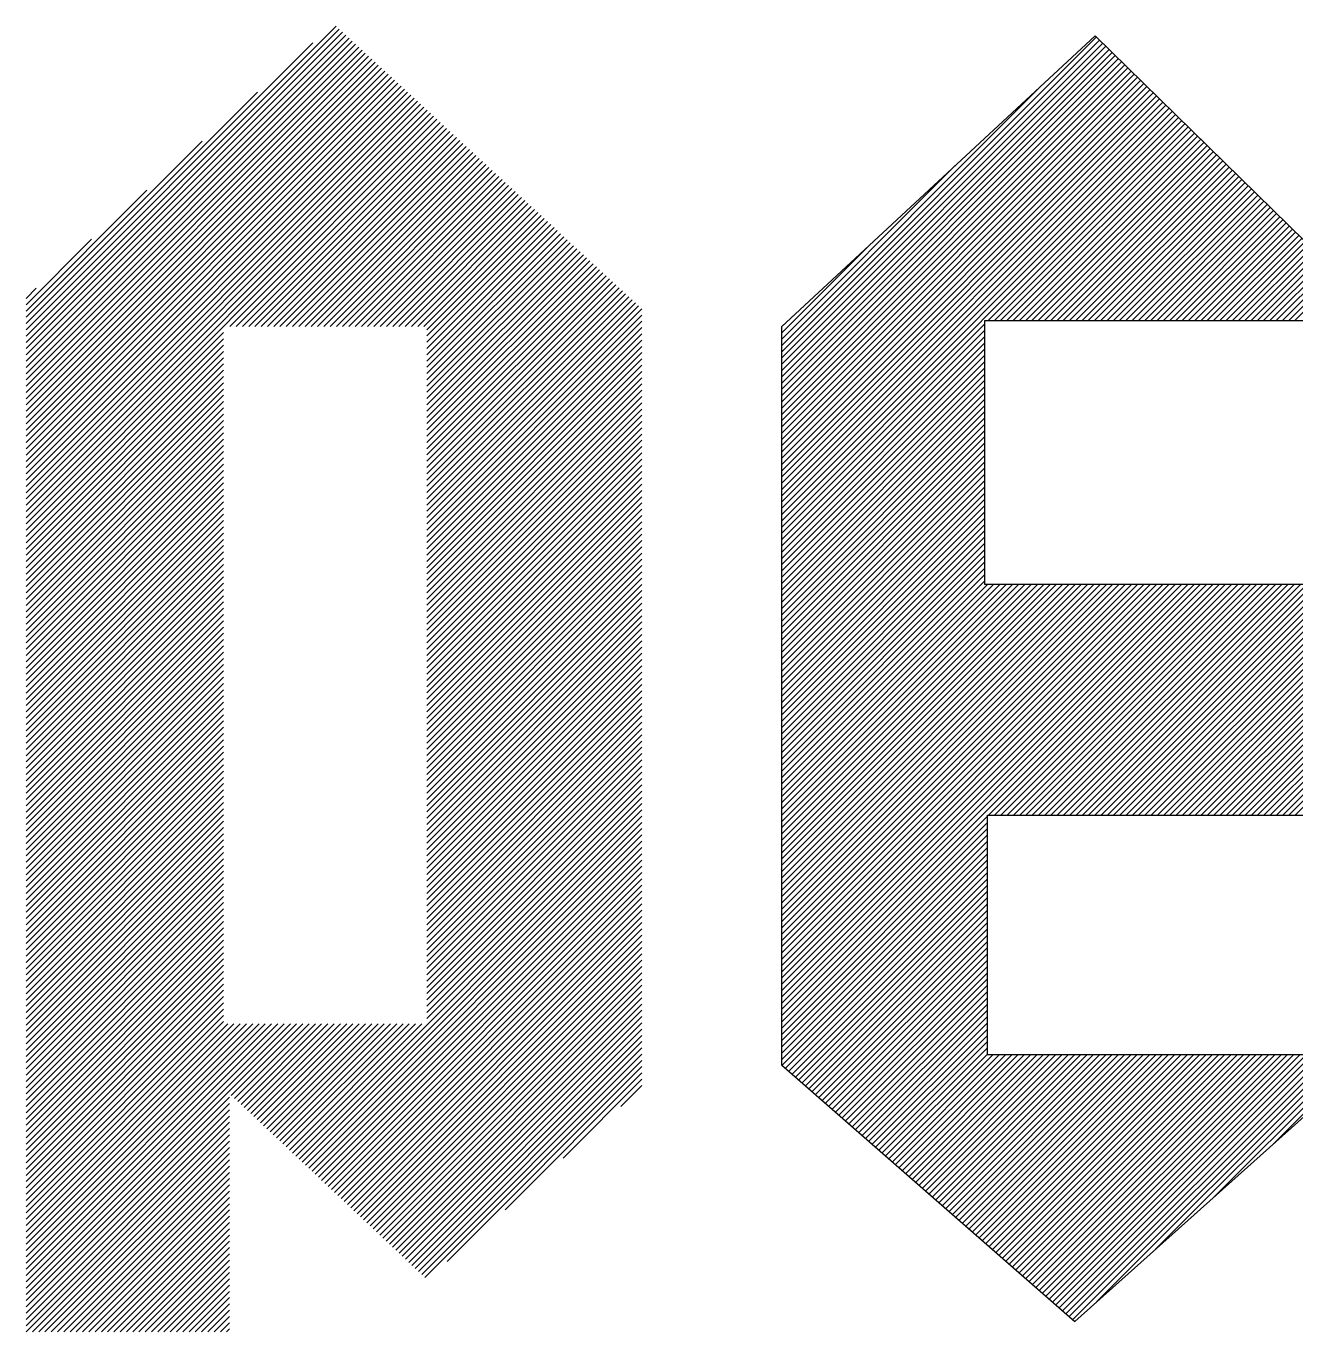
# Model space of a CAD drawing. Header units: inches. Extents: x 21 to 120937, y -15239 to 12027.
# Drawn here: x 41208.9501 to 41209.063, y 12005.0497 to 12005.1658 of the extents above; entities that cross this region are included whole.
import ezdxf

# ---------------------------------------------------------------- set-up
doc = ezdxf.new("R2010")
doc.units = ezdxf.units.IN
doc.header["$MEASUREMENT"] = 0
doc.layers.add('ONDOCS', color=7, linetype='Continuous', lineweight=0)

# ---------------------------------------------------------------- blocks, each defined once
blk = doc.blocks.new('240A1')
at = {"layer": 'ONDOCS', "color": 7, "linetype": 'Continuous', "lineweight": -3, "ltscale": 100}
for p, q in [((1046103.3433, 286296.039), (1046104.0433, 286296.739)), ((1046103.3433, 286296.0248), (1046104.0506, 286296.7322)), ((1046103.3433, 286296.0107), (1046104.058, 286296.7254)), ((1046103.3433, 286295.9965), (1046104.0653, 286296.7186)), ((1046105.049, 286296.0029), (1046105.7604, 286296.7144)), ((1046103.3433, 286295.9824), (1046104.0727, 286296.7118)), ((1046103.3433, 286295.9682), (1046104.08, 286296.705)), ((1046103.3433, 286296.0531), (1046103.991, 286296.7008)), ((1046103.3433, 286295.9541), (1046104.0874, 286296.6982)), ((1046103.3433, 286295.94), (1046104.0947, 286296.6914)), ((1046103.3433, 286295.9258), (1046104.1021, 286296.6846)), ((1046105.049, 286295.9888), (1046105.7675, 286296.7074)), ((1046105.049, 286295.9747), (1046105.7747, 286296.7004)), ((1046105.049, 286295.9605), (1046105.7818, 286296.6934)), ((1046105.049, 286295.9464), (1046105.789, 286296.6864)), ((1046103.3433, 286295.9117), (1046104.1094, 286296.6778)), ((1046103.3433, 286295.8975), (1046104.1168, 286296.671)), ((1046103.3433, 286295.8834), (1046104.1241, 286296.6642)), ((1046103.3433, 286295.8692), (1046104.1315, 286296.6574)), ((1046105.049, 286295.9322), (1046105.7961, 286296.6794)), ((1046105.049, 286295.9181), (1046105.8032, 286296.6724)), ((1046105.049, 286295.904), (1046105.8104, 286296.6654)), ((1046105.049, 286295.8898), (1046105.8175, 286296.6584)), ((1046103.3433, 286295.8551), (1046104.1388, 286296.6507)), ((1046103.3433, 286295.841), (1046104.1462, 286296.6439)), ((1046103.3433, 286295.8268), (1046104.1535, 286296.6371)), ((1046103.3433, 286295.8127), (1046104.1609, 286296.6303)), ((1046105.049, 286295.8757), (1046105.8247, 286296.6514)), ((1046105.049, 286295.8615), (1046105.8318, 286296.6444)), ((1046105.049, 286295.8474), (1046105.839, 286296.6374)), ((1046105.049, 286295.8333), (1046105.8461, 286296.6304)), ((1046103.3433, 286295.7985), (1046104.1682, 286296.6235)), ((1046103.3433, 286295.7844), (1046104.1756, 286296.6167)), ((1046103.3433, 286295.7703), (1046104.1829, 286296.6099)), ((1046103.3433, 286295.7561), (1046104.1903, 286296.6031)), ((1046103.3433, 286295.742), (1046104.1976, 286296.5963)), ((1046105.049, 286295.8191), (1046105.8532, 286296.6234)), ((1046105.049, 286295.805), (1046105.8604, 286296.6164)), ((1046105.049, 286295.7908), (1046105.8675, 286296.6094)), ((1046105.049, 286296.0171), (1046105.6352, 286296.6033)), ((1046105.049, 286295.7767), (1046105.8747, 286296.6024)), ((1046103.3433, 286296.0672), (1046103.8661, 286296.59)), ((1046103.3433, 286295.7278), (1046104.205, 286296.5895)), ((1046103.3433, 286295.7137), (1046104.2123, 286296.5827)), ((1046103.3433, 286295.6995), (1046104.2197, 286296.5759)), ((1046103.3433, 286295.6854), (1046104.227, 286296.5691)), ((1046105.049, 286295.7626), (1046105.8818, 286296.5954)), ((1046105.049, 286295.7484), (1046105.889, 286296.5884)), ((1046105.049, 286295.7343), (1046105.8961, 286296.5814)), ((1046105.049, 286295.7201), (1046105.9032, 286296.5744)), ((1046105.049, 286295.706), (1046105.9104, 286296.5674)), ((1046103.3433, 286295.6713), (1046104.2344, 286296.5623)), ((1046103.3433, 286295.6571), (1046104.2417, 286296.5555)), ((1046103.3433, 286295.643), (1046104.249, 286296.5487)), ((1046103.3433, 286295.6288), (1046104.2564, 286296.542)), ((1046105.049, 286295.6918), (1046105.9175, 286296.5604)), ((1046105.049, 286295.6777), (1046105.9247, 286296.5534)), ((1046105.049, 286295.6636), (1046105.9318, 286296.5464)), ((1046105.049, 286295.6494), (1046105.939, 286296.5394)), ((1046103.3433, 286295.6147), (1046104.2637, 286296.5352)), ((1046103.8035, 286296.0608), (1046104.2711, 286296.5284)), ((1046103.8177, 286296.0608), (1046104.2784, 286296.5216)), ((1046103.8318, 286296.0608), (1046104.2858, 286296.5148)), ((1046103.846, 286296.0608), (1046104.2931, 286296.508)), ((1046105.049, 286295.6353), (1046105.9461, 286296.5324)), ((1046105.049, 286295.6211), (1046105.9532, 286296.5254)), ((1046105.5159, 286296.0739), (1046105.9604, 286296.5184)), ((1046105.5301, 286296.0739), (1046105.9675, 286296.5114)), ((1046103.3433, 286296.0814), (1046103.7411, 286296.4792)), ((1046103.8601, 286296.0608), (1046104.3005, 286296.5012)), ((1046103.8742, 286296.0608), (1046104.3078, 286296.4944)), ((1046103.8884, 286296.0608), (1046104.3152, 286296.4876)), ((1046103.9025, 286296.0608), (1046104.3225, 286296.4808)), ((1046105.5442, 286296.0739), (1046105.9747, 286296.5044)), ((1046105.5584, 286296.0739), (1046105.9818, 286296.4974)), ((1046105.5725, 286296.0739), (1046105.989, 286296.4904)), ((1046105.5867, 286296.0739), (1046105.9961, 286296.4834)), ((1046103.9167, 286296.0608), (1046104.3299, 286296.474)), ((1046103.9308, 286296.0608), (1046104.3372, 286296.4672)), ((1046103.945, 286296.0608), (1046104.3446, 286296.4604)), ((1046103.9591, 286296.0608), (1046104.3519, 286296.4536)), ((1046105.6008, 286296.0739), (1046106.0032, 286296.4764)), ((1046105.6149, 286296.0739), (1046106.0104, 286296.4694)), ((1046105.6291, 286296.0739), (1046106.0175, 286296.4624)), ((1046105.6432, 286296.0739), (1046106.0247, 286296.4554)), ((1046103.9732, 286296.0608), (1046104.3593, 286296.4468)), ((1046103.9874, 286296.0608), (1046104.3666, 286296.44)), ((1046104.0015, 286296.0608), (1046104.374, 286296.4333)), ((1046104.0157, 286296.0608), (1046104.3813, 286296.4265)), ((1046104.0298, 286296.0608), (1046104.3887, 286296.4197)), ((1046105.049, 286296.0312), (1046105.4417, 286296.424)), ((1046105.6574, 286296.0739), (1046106.0318, 286296.4484)), ((1046105.6715, 286296.0739), (1046106.039, 286296.4414)), ((1046105.6857, 286296.0739), (1046106.0461, 286296.4344)), ((1046105.6998, 286296.0739), (1046106.0532, 286296.4274)), ((1046105.7139, 286296.0739), (1046106.0604, 286296.4204)), ((1046104.044, 286296.0608), (1046104.396, 286296.4129)), ((1046104.0581, 286296.0608), (1046104.4034, 286296.4061)), ((1046104.0722, 286296.0608), (1046104.4107, 286296.3993)), ((1046104.0864, 286296.0608), (1046104.4181, 286296.3925)), ((1046105.7281, 286296.0739), (1046106.0675, 286296.4134)), ((1046105.7422, 286296.0739), (1046106.0747, 286296.4064)), ((1046105.7564, 286296.0739), (1046106.0818, 286296.3994)), ((1046105.7705, 286296.0739), (1046106.0889, 286296.3924)), ((1046103.3433, 286296.0955), (1046103.6162, 286296.3685)), ((1046104.1005, 286296.0608), (1046104.4254, 286296.3857)), ((1046104.1147, 286296.0608), (1046104.4328, 286296.3789)), ((1046104.1288, 286296.0608), (1046104.4401, 286296.3721)), ((1046104.1429, 286296.0608), (1046104.4475, 286296.3653)), ((1046105.7846, 286296.0739), (1046106.0961, 286296.3854)), ((1046105.7988, 286296.0739), (1046106.1032, 286296.3784)), ((1046105.8129, 286296.0739), (1046106.1104, 286296.3714)), ((1046105.8271, 286296.0739), (1046106.1175, 286296.3644)), ((1046104.1571, 286296.0608), (1046104.4548, 286296.3585)), ((1046104.1712, 286296.0608), (1046104.4622, 286296.3517)), ((1046104.1854, 286296.0608), (1046104.4695, 286296.3449)), ((1046104.1995, 286296.0608), (1046104.4768, 286296.3381)), ((1046104.2137, 286296.0608), (1046104.4842, 286296.3313)), ((1046105.8412, 286296.0739), (1046106.1247, 286296.3574)), ((1046105.8554, 286296.0739), (1046106.1318, 286296.3504)), ((1046105.8695, 286296.0739), (1046106.1389, 286296.3434)), ((1046105.8836, 286296.0739), (1046106.1461, 286296.3364)), ((1046104.2278, 286296.0608), (1046104.4915, 286296.3246)), ((1046104.2419, 286296.0608), (1046104.4989, 286296.3178)), ((1046104.2487, 286296.0534), (1046104.5062, 286296.311)), ((1046104.2487, 286296.0393), (1046104.5136, 286296.3042)), ((1046105.8978, 286296.0739), (1046106.1532, 286296.3294)), ((1046105.9119, 286296.0739), (1046106.1604, 286296.3224)), ((1046105.9261, 286296.0739), (1046106.1675, 286296.3154)), ((1046105.9402, 286296.0739), (1046106.1747, 286296.3084)), ((1046105.9544, 286296.0739), (1046106.1818, 286296.3014)), ((1046104.2487, 286296.0252), (1046104.5209, 286296.2974)), ((1046104.2487, 286296.011), (1046104.5283, 286296.2906)), ((1046104.2487, 286295.9969), (1046104.5356, 286296.2838)), ((1046104.2487, 286295.9827), (1046104.543, 286296.277)), ((1046105.9685, 286296.0739), (1046106.1889, 286296.2944)), ((1046105.9826, 286296.0739), (1046106.1961, 286296.2874)), ((1046105.9968, 286296.0739), (1046106.2032, 286296.2804)), ((1046106.0109, 286296.0739), (1046106.2104, 286296.2734)), ((1046103.3433, 286296.1097), (1046103.4913, 286296.2577)), ((1046104.2487, 286295.9686), (1046104.5503, 286296.2702)), ((1046104.2487, 286295.9544), (1046104.5577, 286296.2634)), ((1046104.2487, 286295.9403), (1046104.565, 286296.2566)), ((1046104.2487, 286295.9262), (1046104.5724, 286296.2498)), ((1046104.2487, 286295.912), (1046104.5797, 286296.243)), ((1046105.049, 286296.0454), (1046105.2482, 286296.2446)), ((1046106.0251, 286296.0739), (1046106.2175, 286296.2664)), ((1046106.0392, 286296.0739), (1046106.2247, 286296.2594)), ((1046106.0533, 286296.0739), (1046106.2318, 286296.2524)), ((1046106.0675, 286296.0739), (1046106.2389, 286296.2454)), ((1046104.2487, 286295.8979), (1046104.5871, 286296.2362)), ((1046104.2487, 286295.8837), (1046104.5944, 286296.2294)), ((1046104.2487, 286295.8696), (1046104.6018, 286296.2226)), ((1046104.2487, 286295.8554), (1046104.6091, 286296.2159)), ((1046106.0816, 286296.0739), (1046106.2461, 286296.2384)), ((1046106.0958, 286296.0739), (1046106.2532, 286296.2314)), ((1046106.1099, 286296.0739), (1046106.2604, 286296.2244)), ((1046106.1241, 286296.0739), (1046106.2675, 286296.2174)), ((1046104.2487, 286295.8413), (1046104.6165, 286296.2091)), ((1046104.2487, 286295.8272), (1046104.6238, 286296.2023)), ((1046104.2487, 286295.813), (1046104.6312, 286296.1955)), ((1046104.2487, 286295.7989), (1046104.6385, 286296.1887)), ((1046106.1382, 286296.0739), (1046106.2747, 286296.2104)), ((1046106.1523, 286296.0739), (1046106.2818, 286296.2034)), ((1046106.1665, 286296.0739), (1046106.2889, 286296.1964)), ((1046106.1806, 286296.0739), (1046106.2961, 286296.1894)), ((1046104.2487, 286295.7847), (1046104.6459, 286296.1819)), ((1046104.2487, 286295.7706), (1046104.6532, 286296.1751)), ((1046104.2487, 286295.7565), (1046104.6606, 286296.1683)), ((1046104.2487, 286295.7423), (1046104.6679, 286296.1615)), ((1046104.2487, 286295.7282), (1046104.6753, 286296.1547)), ((1046106.1948, 286296.0739), (1046106.3032, 286296.1824)), ((1046106.2089, 286296.0739), (1046106.3104, 286296.1754)), ((1046103.3433, 286296.1238), (1046103.3664, 286296.1469)), ((1046104.2487, 286295.714), (1046104.6826, 286296.1479)), ((1046104.2487, 286295.6999), (1046104.69, 286296.1411)), ((1046104.2487, 286295.6857), (1046104.6973, 286296.1343)), ((1046104.2487, 286295.6716), (1046104.7046, 286296.1275)), ((1046104.2487, 286295.6575), (1046104.712, 286296.1207)), ((1046104.2487, 286295.6433), (1046104.7193, 286296.1139)), ((1046104.2487, 286295.6292), (1046104.7267, 286296.1072)), ((1046104.2487, 286295.615), (1046104.734, 286296.1004)), ((1046104.2487, 286295.6009), (1046104.7342, 286296.0864)), ((1046104.2487, 286295.5867), (1046104.7342, 286296.0723)), ((1046105.049, 286295.607), (1046105.5085, 286296.0664)), ((1046105.049, 286296.0595), (1046105.0548, 286296.0653)), ((1046103.3433, 286295.6005), (1046103.7894, 286296.0467)), ((1046104.2487, 286295.5726), (1046104.7342, 286296.0581)), ((1046104.2487, 286295.5585), (1046104.7342, 286296.044)), ((1046105.049, 286295.5929), (1046105.5085, 286296.0523)), ((1046105.049, 286295.5787), (1046105.5085, 286296.0382)), ((1046103.3433, 286295.5864), (1046103.7894, 286296.0326)), ((1046103.3433, 286295.5723), (1046103.7894, 286296.0184)), ((1046104.2487, 286295.5443), (1046104.7342, 286296.0298)), ((1046104.2487, 286295.5302), (1046104.7342, 286296.0157)), ((1046105.049, 286295.5646), (1046105.5085, 286296.024)), ((1046105.049, 286295.5504), (1046105.5085, 286296.0099)), ((1046103.3433, 286295.5581), (1046103.7894, 286296.0043)), ((1046103.3433, 286295.544), (1046103.7894, 286295.9901)), ((1046104.2487, 286295.516), (1046104.7342, 286296.0016)), ((1046104.2487, 286295.5019), (1046104.7342, 286295.9874)), ((1046105.049, 286295.5363), (1046105.5085, 286295.9957)), ((1046105.049, 286295.5222), (1046105.5085, 286295.9816)), ((1046103.3433, 286295.5298), (1046103.7894, 286295.976)), ((1046103.3433, 286295.5157), (1046103.7894, 286295.9619)), ((1046103.3433, 286295.5016), (1046103.7894, 286295.9477)), ((1046104.2487, 286295.4878), (1046104.7342, 286295.9733)), ((1046104.2487, 286295.4736), (1046104.7342, 286295.9591)), ((1046105.049, 286295.508), (1046105.5085, 286295.9674)), ((1046105.049, 286295.4939), (1046105.5085, 286295.9533)), ((1046103.3433, 286295.4874), (1046103.7894, 286295.9336)), ((1046103.3433, 286295.4733), (1046103.7894, 286295.9194)), ((1046104.2487, 286295.4595), (1046104.7342, 286295.945)), ((1046104.2487, 286295.4453), (1046104.7342, 286295.9309)), ((1046105.049, 286295.4797), (1046105.5085, 286295.9392)), ((1046105.049, 286295.4656), (1046105.5085, 286295.925)), ((1046103.3433, 286295.4591), (1046103.7894, 286295.9053)), ((1046103.3433, 286295.445), (1046103.7894, 286295.8911)), ((1046104.2487, 286295.4312), (1046104.7342, 286295.9167)), ((1046104.2487, 286295.417), (1046104.7342, 286295.9026)), ((1046104.2487, 286295.4029), (1046104.7342, 286295.8884)), ((1046105.049, 286295.4515), (1046105.5085, 286295.9109)), ((1046105.049, 286295.4373), (1046105.5085, 286295.8967)), ((1046103.3433, 286295.4308), (1046103.7894, 286295.877)), ((1046103.3433, 286295.4167), (1046103.7894, 286295.8629)), ((1046104.2487, 286295.3888), (1046104.7342, 286295.8743)), ((1046104.2487, 286295.3746), (1046104.7342, 286295.8601)), ((1046105.049, 286295.4232), (1046105.5085, 286295.8826)), ((1046105.049, 286295.409), (1046105.5085, 286295.8684)), ((1046103.3433, 286295.4026), (1046103.7894, 286295.8487)), ((1046103.3433, 286295.3884), (1046103.7894, 286295.8346)), ((1046104.2487, 286295.3605), (1046104.7342, 286295.846)), ((1046104.2487, 286295.3463), (1046104.7342, 286295.8319)), ((1046105.049, 286295.3949), (1046105.5085, 286295.8543)), ((1046105.049, 286295.3808), (1046105.5085, 286295.8402)), ((1046103.3433, 286295.3743), (1046103.7894, 286295.8204)), ((1046103.3433, 286295.3601), (1046103.7894, 286295.8063)), ((1046104.2487, 286295.3322), (1046104.7342, 286295.8177)), ((1046104.2487, 286295.318), (1046104.7342, 286295.8036)), ((1046105.049, 286295.3666), (1046105.5085, 286295.826)), ((1046105.0491, 286295.3525), (1046105.5085, 286295.8119)), ((1046103.3433, 286295.346), (1046103.7894, 286295.7921)), ((1046103.3433, 286295.3318), (1046103.7894, 286295.778)), ((1046104.2487, 286295.3039), (1046104.7342, 286295.7894)), ((1046104.2487, 286295.2898), (1046104.7342, 286295.7753)), ((1046105.0491, 286295.3383), (1046105.5085, 286295.7977)), ((1046105.0491, 286295.3242), (1046105.5085, 286295.7836)), ((1046103.3433, 286295.3177), (1046103.7894, 286295.7639)), ((1046103.3433, 286295.3036), (1046103.7894, 286295.7497)), ((1046104.2487, 286295.2756), (1046104.7342, 286295.7611)), ((1046104.2487, 286295.2615), (1046104.7342, 286295.747)), ((1046105.0491, 286295.3101), (1046105.5085, 286295.7695)), ((1046105.0491, 286295.2959), (1046105.5085, 286295.7553)), ((1046105.0491, 286295.2818), (1046105.5085, 286295.7412)), ((1046103.3433, 286295.2894), (1046103.7894, 286295.7356)), ((1046103.3433, 286295.2753), (1046103.7894, 286295.7214)), ((1046104.2487, 286295.2473), (1046104.7342, 286295.7329)), ((1046104.2487, 286295.2332), (1046104.7342, 286295.7187)), ((1046105.0491, 286295.2676), (1046105.5085, 286295.727)), ((1046105.0491, 286295.2535), (1046105.5085, 286295.7129)), ((1046103.3433, 286295.2611), (1046103.7894, 286295.7073)), ((1046103.3433, 286295.247), (1046103.7894, 286295.6932)), ((1046104.2487, 286295.2191), (1046104.7342, 286295.7046)), ((1046104.2487, 286295.2049), (1046104.7342, 286295.6904)), ((1046105.0491, 286295.2394), (1046105.5085, 286295.6987)), ((1046105.0491, 286295.2252), (1046105.5085, 286295.6846)), ((1046103.3433, 286295.2329), (1046103.7894, 286295.679)), ((1046103.3433, 286295.2187), (1046103.7894, 286295.6649)), ((1046104.2487, 286295.1908), (1046104.7342, 286295.6763)), ((1046104.2487, 286295.1766), (1046104.7342, 286295.6622)), ((1046105.0491, 286295.2111), (1046105.5085, 286295.6705)), ((1046105.0491, 286295.1969), (1046105.5085, 286295.6563)), ((1046103.3433, 286295.2046), (1046103.7894, 286295.6507)), ((1046103.3433, 286295.1904), (1046103.7894, 286295.6366)), ((1046104.2487, 286295.1625), (1046104.7342, 286295.648)), ((1046104.2487, 286295.1483), (1046104.7342, 286295.6339)), ((1046105.0491, 286295.1828), (1046105.5085, 286295.6422)), ((1046105.0491, 286295.1687), (1046105.5085, 286295.628)), ((1046103.3433, 286295.1763), (1046103.7894, 286295.6224)), ((1046103.3433, 286295.1621), (1046103.7894, 286295.6083)), ((1046103.3433, 286295.148), (1046103.7894, 286295.5942)), ((1046104.2487, 286295.1342), (1046104.7342, 286295.6197)), ((1046104.2487, 286295.1201), (1046104.7342, 286295.6056)), ((1046105.0491, 286295.1545), (1046105.5085, 286295.6139)), ((1046105.0491, 286295.1404), (1046105.5085, 286295.5997)), ((1046103.3433, 286295.1339), (1046103.7894, 286295.58)), ((1046103.3433, 286295.1197), (1046103.7894, 286295.5659)), ((1046104.2487, 286295.1059), (1046104.7342, 286295.5914)), ((1046104.2487, 286295.0918), (1046104.7342, 286295.5773)), ((1046105.0491, 286295.1262), (1046105.5085, 286295.5856)), ((1046105.0491, 286295.1121), (1046105.5085, 286295.5715)), ((1046103.3433, 286295.1056), (1046103.7894, 286295.5517)), ((1046103.3433, 286295.0914), (1046103.7894, 286295.5376)), ((1046104.2487, 286295.0776), (1046104.7342, 286295.5632)), ((1046104.2487, 286295.0635), (1046104.7342, 286295.549)), ((1046104.2487, 286295.0493), (1046104.7342, 286295.5349)), ((1046105.0491, 286295.098), (1046105.5085, 286295.5573)), ((1046105.0491, 286295.0838), (1046105.5085, 286295.5432)), ((1046103.3433, 286295.0773), (1046103.7894, 286295.5234)), ((1046103.3433, 286295.0631), (1046103.7894, 286295.5093)), ((1046104.2487, 286295.0352), (1046104.7342, 286295.5207)), ((1046104.2487, 286295.0211), (1046104.7342, 286295.5066)), ((1046105.0491, 286295.0697), (1046105.5085, 286295.529)), ((1046105.0491, 286295.0555), (1046105.5085, 286295.5149)), ((1046103.3433, 286295.049), (1046103.7894, 286295.4952)), ((1046103.3433, 286295.0349), (1046103.7894, 286295.481)), ((1046104.2487, 286295.0069), (1046104.7342, 286295.4924)), ((1046104.2487, 286294.9928), (1046104.7342, 286295.4783)), ((1046105.0491, 286295.0414), (1046105.5085, 286295.5008)), ((1046105.0491, 286295.0272), (1046105.5085, 286295.4866)), ((1046105.0491, 286295.0131), (1046105.5142, 286295.4783)), ((1046105.0491, 286294.999), (1046105.5284, 286295.4783)), ((1046105.0491, 286294.9848), (1046105.5425, 286295.4783)), ((1046105.0491, 286294.9707), (1046105.5567, 286295.4783)), ((1046105.0491, 286294.9565), (1046105.5708, 286295.4783)), ((1046105.0491, 286294.9424), (1046105.5849, 286295.4783)), ((1046105.0491, 286294.9283), (1046105.5991, 286295.4783)), ((1046105.0491, 286294.9141), (1046105.6132, 286295.4783)), ((1046105.0491, 286294.9), (1046105.6274, 286295.4783)), ((1046105.0491, 286294.8858), (1046105.6415, 286295.4783)), ((1046105.0491, 286294.8717), (1046105.6557, 286295.4783)), ((1046105.0491, 286294.8576), (1046105.6698, 286295.4783)), ((1046105.0491, 286294.8434), (1046105.6839, 286295.4783)), ((1046105.0491, 286294.8293), (1046105.6981, 286295.4783)), ((1046105.0491, 286294.8151), (1046105.7122, 286295.4783)), ((1046105.0491, 286294.801), (1046105.7264, 286295.4783)), ((1046105.0491, 286294.7869), (1046105.7405, 286295.4783)), ((1046105.0491, 286294.7727), (1046105.7547, 286295.4783)), ((1046105.0491, 286294.7586), (1046105.7688, 286295.4783)), ((1046105.0491, 286294.7444), (1046105.7829, 286295.4783)), ((1046105.0491, 286294.7303), (1046105.7971, 286295.4783)), ((1046105.0491, 286294.7162), (1046105.8112, 286295.4783)), ((1046105.0491, 286294.702), (1046105.8254, 286295.4783)), ((1046105.0491, 286294.6879), (1046105.8395, 286295.4783)), ((1046105.0491, 286294.6737), (1046105.8536, 286295.4783)), ((1046105.0491, 286294.6596), (1046105.8678, 286295.4783)), ((1046105.0491, 286294.6455), (1046105.8819, 286295.4783)), ((1046105.0491, 286294.6313), (1046105.8961, 286295.4783)), ((1046105.0491, 286294.6172), (1046105.9102, 286295.4783)), ((1046105.0491, 286294.603), (1046105.9244, 286295.4783)), ((1046105.0491, 286294.5889), (1046105.9385, 286295.4783)), ((1046105.0491, 286294.5748), (1046105.9526, 286295.4783)), ((1046105.0491, 286294.5606), (1046105.9668, 286295.4783)), ((1046105.0491, 286294.5465), (1046105.9809, 286295.4783)), ((1046105.0492, 286294.5323), (1046105.9951, 286295.4783)), ((1046105.0492, 286294.5182), (1046106.0092, 286295.4783)), ((1046105.0492, 286294.5041), (1046106.0234, 286295.4783)), ((1046105.5165, 286294.9573), (1046106.0375, 286295.4783)), ((1046105.5307, 286294.9573), (1046106.0516, 286295.4783)), ((1046105.5448, 286294.9573), (1046106.0658, 286295.4783)), ((1046105.5589, 286294.9573), (1046106.0799, 286295.4783)), ((1046105.5731, 286294.9573), (1046106.0941, 286295.4783)), ((1046105.5872, 286294.9573), (1046106.1082, 286295.4783)), ((1046105.6014, 286294.9573), (1046106.1223, 286295.4783)), ((1046105.6155, 286294.9573), (1046106.1365, 286295.4783)), ((1046105.6297, 286294.9573), (1046106.1506, 286295.4783)), ((1046105.6438, 286294.9573), (1046106.1648, 286295.4783)), ((1046105.6579, 286294.9573), (1046106.1789, 286295.4783)), ((1046105.6721, 286294.9573), (1046106.1931, 286295.4783)), ((1046105.6862, 286294.9573), (1046106.2072, 286295.4783)), ((1046105.7004, 286294.9573), (1046106.2213, 286295.4783)), ((1046105.7145, 286294.9573), (1046106.2355, 286295.4783)), ((1046105.7287, 286294.9573), (1046106.2496, 286295.4783)), ((1046105.7428, 286294.9573), (1046106.2638, 286295.4783)), ((1046105.7569, 286294.9573), (1046106.2779, 286295.4783)), ((1046105.7711, 286294.9573), (1046106.2921, 286295.4783)), ((1046105.7852, 286294.9573), (1046106.3062, 286295.4783)), ((1046105.7994, 286294.9573), (1046106.3203, 286295.4783)), ((1046105.8135, 286294.9573), (1046106.3345, 286295.4783)), ((1046105.8276, 286294.9573), (1046106.3486, 286295.4783)), ((1046105.8418, 286294.9573), (1046106.3628, 286295.4783)), ((1046105.8559, 286294.9573), (1046106.3769, 286295.4783)), ((1046105.8701, 286294.9573), (1046106.391, 286295.4783)), ((1046105.8842, 286294.9573), (1046106.4052, 286295.4783)), ((1046105.8984, 286294.9573), (1046106.4193, 286295.4783)), ((1046103.3433, 286295.0207), (1046103.7894, 286295.4669)), ((1046103.3433, 286295.0066), (1046103.7894, 286295.4527)), ((1046104.2487, 286294.9786), (1046104.7342, 286295.4642)), ((1046104.2487, 286294.9645), (1046104.7342, 286295.45)), ((1046105.9125, 286294.9573), (1046106.4197, 286295.4645)), ((1046105.9266, 286294.9573), (1046106.4197, 286295.4503)), ((1046103.3433, 286294.9924), (1046103.7894, 286295.4386)), ((1046103.3433, 286294.9783), (1046103.7894, 286295.4245)), ((1046104.2487, 286294.9504), (1046104.7342, 286295.4359)), ((1046104.2487, 286294.9362), (1046104.7342, 286295.4217)), ((1046105.9408, 286294.9573), (1046106.4197, 286295.4362)), ((1046105.9549, 286294.9573), (1046106.4197, 286295.422)), ((1046103.3433, 286294.9642), (1046103.7894, 286295.4103)), ((1046103.3433, 286294.95), (1046103.7894, 286295.3962)), ((1046104.2487, 286294.9221), (1046104.7342, 286295.4076)), ((1046104.2487, 286294.9079), (1046104.7342, 286295.3935)), ((1046105.9691, 286294.9573), (1046106.4197, 286295.4079)), ((1046105.9832, 286294.9573), (1046106.4197, 286295.3938)), ((1046103.3433, 286294.9359), (1046103.7894, 286295.382)), ((1046103.3433, 286294.9217), (1046103.7894, 286295.3679)), ((1046104.2487, 286294.8938), (1046104.7342, 286295.3793)), ((1046104.2487, 286294.8796), (1046104.7342, 286295.3652)), ((1046105.9974, 286294.9573), (1046106.4197, 286295.3796)), ((1046106.0115, 286294.9573), (1046106.4197, 286295.3655)), ((1046103.3433, 286294.9076), (1046103.7894, 286295.3537)), ((1046103.3433, 286294.8934), (1046103.7894, 286295.3396)), ((1046104.2487, 286294.8655), (1046104.7342, 286295.351)), ((1046104.2487, 286294.8514), (1046104.7342, 286295.3369)), ((1046106.0256, 286294.9573), (1046106.4197, 286295.3513)), ((1046106.0398, 286294.9573), (1046106.4197, 286295.3372)), ((1046103.3433, 286294.8793), (1046103.7894, 286295.3255)), ((1046103.3433, 286294.8652), (1046103.7894, 286295.3113)), ((1046104.2487, 286294.8372), (1046104.7342, 286295.3227)), ((1046104.2487, 286294.8231), (1046104.7342, 286295.3086)), ((1046106.0539, 286294.9573), (1046106.4197, 286295.323)), ((1046106.0681, 286294.9573), (1046106.4197, 286295.3089)), ((1046103.3433, 286294.851), (1046103.7894, 286295.2972)), ((1046103.3433, 286294.8369), (1046103.7894, 286295.283)), ((1046104.2487, 286294.8089), (1046104.7342, 286295.2945)), ((1046104.2487, 286294.7948), (1046104.7342, 286295.2803)), ((1046106.0822, 286294.9573), (1046106.4197, 286295.2948)), ((1046106.0963, 286294.9573), (1046106.4197, 286295.2806)), ((1046103.3433, 286294.8227), (1046103.7894, 286295.2689)), ((1046103.3433, 286294.8086), (1046103.7894, 286295.2547)), ((1046103.3433, 286294.7944), (1046103.7894, 286295.2406)), ((1046104.2487, 286294.7806), (1046104.7342, 286295.2662)), ((1046104.2487, 286294.7665), (1046104.7342, 286295.252)), ((1046106.1105, 286294.9573), (1046106.4197, 286295.2665)), ((1046106.1246, 286294.9573), (1046106.4197, 286295.2523)), ((1046103.3433, 286294.7803), (1046103.7894, 286295.2265)), ((1046103.3433, 286294.7662), (1046103.7894, 286295.2123)), ((1046104.2487, 286294.7524), (1046104.7342, 286295.2379)), ((1046104.2487, 286294.7382), (1046104.7342, 286295.2237)), ((1046106.1388, 286294.9573), (1046106.4197, 286295.2382)), ((1046106.1529, 286294.9573), (1046106.4197, 286295.224)), ((1046103.3433, 286294.752), (1046103.7894, 286295.1982)), ((1046103.3433, 286294.7379), (1046103.7894, 286295.184)), ((1046104.2487, 286294.7241), (1046104.7342, 286295.2096)), ((1046104.2487, 286294.7099), (1046104.7342, 286295.1955)), ((1046104.2487, 286294.6958), (1046104.7342, 286295.1813)), ((1046106.1671, 286294.9573), (1046106.4197, 286295.2099)), ((1046106.1812, 286294.9573), (1046106.4197, 286295.1958)), ((1046106.1953, 286294.9573), (1046106.4197, 286295.1816)), ((1046103.3433, 286294.7237), (1046103.7894, 286295.1699)), ((1046103.3433, 286294.7096), (1046103.7894, 286295.1558)), ((1046104.2487, 286294.6817), (1046104.7342, 286295.1672)), ((1046104.2487, 286294.6675), (1046104.7342, 286295.153)), ((1046106.2095, 286294.9573), (1046106.4197, 286295.1675)), ((1046103.3433, 286294.6955), (1046103.7894, 286295.1416)), ((1046103.3433, 286294.6813), (1046103.7894, 286295.1275)), ((1046104.2487, 286294.6534), (1046104.7342, 286295.1389)), ((1046104.2487, 286294.6392), (1046104.7342, 286295.1247)), ((1046103.3433, 286294.6672), (1046103.7894, 286295.1133)), ((1046103.3433, 286294.653), (1046103.7894, 286295.0992)), ((1046104.2487, 286294.6251), (1046104.7342, 286295.1106)), ((1046104.2487, 286294.6109), (1046104.7342, 286295.0965)), ((1046103.3433, 286294.6389), (1046103.7894, 286295.085)), ((1046103.3433, 286294.6247), (1046103.7894, 286295.0709)), ((1046104.2487, 286294.5968), (1046104.7342, 286295.0823)), ((1046104.2487, 286294.5827), (1046104.7342, 286295.0682)), ((1046103.3433, 286294.6106), (1046103.7894, 286295.0568)), ((1046103.3433, 286294.5965), (1046103.7894, 286295.0426)), ((1046104.2487, 286294.5685), (1046104.7342, 286295.054)), ((1046104.2487, 286294.5544), (1046104.7342, 286295.0399)), ((1046103.3433, 286294.5823), (1046103.7894, 286295.0285)), ((1046103.3433, 286294.5682), (1046103.7894, 286295.0143)), ((1046104.2487, 286294.5402), (1046104.7342, 286295.0258)), ((1046104.2487, 286294.5261), (1046104.7342, 286295.0116)), ((1046103.3433, 286294.554), (1046103.7894, 286295.0002)), ((1046103.3433, 286294.5399), (1046103.7894, 286294.986)), ((1046104.2487, 286294.5119), (1046104.7342, 286294.9975)), ((1046104.2487, 286294.4978), (1046104.7342, 286294.9833)), ((1046103.3433, 286294.5257), (1046103.7894, 286294.9719)), ((1046103.3433, 286294.5116), (1046103.7894, 286294.9578)), ((1046103.9525, 286294.1875), (1046104.7342, 286294.9692)), ((1046103.9598, 286294.1806), (1046104.7342, 286294.955)), ((1046105.0492, 286294.4899), (1046105.5143, 286294.9551)), ((1046103.3433, 286294.4975), (1046103.7894, 286294.9436)), ((1046103.3433, 286294.4833), (1046103.7894, 286294.9295)), ((1046103.3433, 286294.4692), (1046103.7894, 286294.9153)), ((1046103.9671, 286294.1738), (1046104.7342, 286294.9409)), ((1046103.9744, 286294.1669), (1046104.7342, 286294.9268)), ((1046105.0492, 286294.4758), (1046105.5143, 286294.9409)), ((1046105.0492, 286294.4616), (1046105.5143, 286294.9268)), ((1046103.3433, 286294.455), (1046103.7894, 286294.9012)), ((1046103.3433, 286294.4409), (1046103.7894, 286294.8871)), ((1046103.9817, 286294.1601), (1046104.7342, 286294.9126)), ((1046103.989, 286294.1532), (1046104.7342, 286294.8985)), ((1046105.0492, 286294.4475), (1046105.5143, 286294.9126)), ((1046105.0492, 286294.4334), (1046105.5143, 286294.8985)), ((1046103.3433, 286294.4268), (1046103.7894, 286294.8729)), ((1046103.3433, 286294.4126), (1046103.7894, 286294.8588)), ((1046103.9963, 286294.1464), (1046104.7342, 286294.8843)), ((1046104.0035, 286294.1395), (1046104.7342, 286294.8702)), ((1046105.0492, 286294.4192), (1046105.5143, 286294.8843)), ((1046105.0492, 286294.4051), (1046105.5143, 286294.8702)), ((1046103.3433, 286294.3985), (1046103.7894, 286294.8446)), ((1046103.3433, 286294.3843), (1046103.7894, 286294.8305)), ((1046104.0108, 286294.1326), (1046104.7342, 286294.856)), ((1046104.0181, 286294.1258), (1046104.7342, 286294.8419)), ((1046104.0254, 286294.1189), (1046104.7342, 286294.8278)), ((1046105.0507, 286294.3924), (1046105.5143, 286294.8561)), ((1046105.0582, 286294.3858), (1046105.5143, 286294.8419)), ((1046105.0658, 286294.3792), (1046105.5143, 286294.8278)), ((1046103.3433, 286294.3702), (1046103.7894, 286294.8163)), ((1046103.3433, 286294.356), (1046103.7894, 286294.8022)), ((1046104.0327, 286294.1121), (1046104.7342, 286294.8136)), ((1046104.04, 286294.1052), (1046104.7342, 286294.7995)), ((1046105.0733, 286294.3726), (1046105.5143, 286294.8136)), ((1046105.0808, 286294.366), (1046105.5143, 286294.7995)), ((1046103.3433, 286294.3419), (1046103.7894, 286294.7881)), ((1046103.3433, 286294.3278), (1046103.7894, 286294.7739)), ((1046104.0473, 286294.0984), (1046104.7342, 286294.7853)), ((1046104.0545, 286294.0915), (1046104.7342, 286294.7712)), ((1046105.0884, 286294.3594), (1046105.5143, 286294.7854)), ((1046105.0959, 286294.3528), (1046105.5143, 286294.7712)), ((1046103.3433, 286294.3136), (1046103.7894, 286294.7598)), ((1046103.3433, 286294.2995), (1046103.7894, 286294.7456)), ((1046104.0618, 286294.0846), (1046104.7342, 286294.7571)), ((1046104.0691, 286294.0778), (1046104.7342, 286294.7429)), ((1046105.1035, 286294.3462), (1046105.5143, 286294.7571)), ((1046105.111, 286294.3396), (1046105.5143, 286294.7429)), ((1046103.3433, 286294.2853), (1046103.7894, 286294.7315)), ((1046103.3433, 286294.2712), (1046103.7894, 286294.7173)), ((1046104.0764, 286294.0709), (1046104.7342, 286294.7288)), ((1046104.0837, 286294.0641), (1046104.7342, 286294.7146)), ((1046105.1186, 286294.333), (1046105.5143, 286294.7288)), ((1046105.1261, 286294.3264), (1046105.5143, 286294.7146)), ((1046103.3433, 286294.257), (1046103.7894, 286294.7032)), ((1046103.3433, 286294.2429), (1046103.7894, 286294.6891)), ((1046104.091, 286294.0572), (1046104.7342, 286294.7005)), ((1046104.0983, 286294.0504), (1046104.7342, 286294.6863)), ((1046105.1336, 286294.3198), (1046105.5143, 286294.7005)), ((1046105.1412, 286294.3132), (1046105.5143, 286294.6864)), ((1046103.3433, 286294.2288), (1046103.7894, 286294.6749)), ((1046103.3433, 286294.2146), (1046103.7894, 286294.6608)), ((1046104.1055, 286294.0435), (1046104.7342, 286294.6722)), ((1046104.1128, 286294.0366), (1046104.7342, 286294.6581)), ((1046105.1487, 286294.3066), (1046105.5143, 286294.6722)), ((1046105.1563, 286294.3), (1046105.5143, 286294.6581)), ((1046103.3433, 286294.2005), (1046103.7894, 286294.6466)), ((1046103.3433, 286294.1863), (1046103.7894, 286294.6325)), ((1046104.1201, 286294.0298), (1046104.7342, 286294.6439)), ((1046104.1274, 286294.0229), (1046104.7342, 286294.6298)), ((1046105.1638, 286294.2934), (1046105.5143, 286294.6439)), ((1046105.1714, 286294.2868), (1046105.5143, 286294.6298)), ((1046103.3433, 286294.1722), (1046103.7894, 286294.6184)), ((1046103.3433, 286294.1581), (1046103.7894, 286294.6042)), ((1046104.1347, 286294.0161), (1046104.7342, 286294.6156)), ((1046104.142, 286294.0092), (1046104.7342, 286294.6015)), ((1046105.1789, 286294.2802), (1046105.5143, 286294.6156)), ((1046105.1864, 286294.2736), (1046105.5143, 286294.6015)), ((1046103.3433, 286294.1439), (1046103.7894, 286294.5901)), ((1046103.3433, 286294.1298), (1046103.7894, 286294.5759)), ((1046103.3433, 286294.1156), (1046103.7894, 286294.5618)), ((1046104.1493, 286294.0024), (1046104.7342, 286294.5873)), ((1046104.1565, 286293.9955), (1046104.7342, 286294.5732)), ((1046105.194, 286294.267), (1046105.5143, 286294.5874)), ((1046105.2015, 286294.2604), (1046105.5143, 286294.5732)), ((1046103.3433, 286294.1015), (1046103.7894, 286294.5476)), ((1046103.3433, 286294.0873), (1046103.7894, 286294.5335)), ((1046104.1638, 286293.9887), (1046104.7342, 286294.5591)), ((1046104.1711, 286293.9818), (1046104.7342, 286294.5449)), ((1046105.2091, 286294.2538), (1046105.5143, 286294.5591)), ((1046105.2166, 286294.2472), (1046105.5143, 286294.5449)), ((1046103.3433, 286294.0732), (1046103.7894, 286294.5194)), ((1046103.3433, 286294.0591), (1046103.7894, 286294.5052)), ((1046104.1784, 286293.9749), (1046104.7342, 286294.5308)), ((1046104.1857, 286293.9681), (1046104.7342, 286294.5166)), ((1046105.2242, 286294.2406), (1046105.5143, 286294.5308)), ((1046105.2317, 286294.234), (1046105.5143, 286294.5167)), ((1046103.3433, 286294.0449), (1046103.7894, 286294.4911)), ((1046103.3433, 286294.0308), (1046103.7986, 286294.4861)), ((1046103.3433, 286294.0166), (1046103.8128, 286294.4861)), ((1046103.3433, 286294.0025), (1046103.8269, 286294.4861)), ((1046103.3433, 286293.9883), (1046103.8411, 286294.4861)), ((1046103.3433, 286293.9742), (1046103.8552, 286294.4861)), ((1046103.3433, 286293.9601), (1046103.8694, 286294.4861)), ((1046103.3433, 286293.9459), (1046103.8835, 286294.4861)), ((1046103.3433, 286293.9318), (1046103.8976, 286294.4861)), ((1046103.3433, 286293.9176), (1046103.9118, 286294.4861)), ((1046103.3433, 286293.9035), (1046103.9259, 286294.4861)), ((1046103.3433, 286293.8893), (1046103.9401, 286294.4861)), ((1046103.3433, 286293.8752), (1046103.9542, 286294.4861)), ((1046103.8068, 286294.3246), (1046103.9683, 286294.4861)), ((1046103.8141, 286294.3178), (1046103.9825, 286294.4861)), ((1046103.8214, 286294.3109), (1046103.9966, 286294.4861)), ((1046103.8287, 286294.3041), (1046104.0108, 286294.4861)), ((1046103.836, 286294.2972), (1046104.0249, 286294.4861)), ((1046103.8433, 286294.2903), (1046104.0391, 286294.4861)), ((1046103.8506, 286294.2835), (1046104.0532, 286294.4861)), ((1046103.8578, 286294.2766), (1046104.0673, 286294.4861)), ((1046103.8651, 286294.2698), (1046104.0815, 286294.4861)), ((1046103.8724, 286294.2629), (1046104.0956, 286294.4861)), ((1046103.8797, 286294.2561), (1046104.1098, 286294.4861)), ((1046103.887, 286294.2492), (1046104.1239, 286294.4861)), ((1046103.8943, 286294.2424), (1046104.1381, 286294.4861)), ((1046103.9016, 286294.2355), (1046104.1522, 286294.4861)), ((1046103.9088, 286294.2286), (1046104.1663, 286294.4861)), ((1046103.9161, 286294.2218), (1046104.1805, 286294.4861)), ((1046103.9234, 286294.2149), (1046104.1946, 286294.4861)), ((1046103.9307, 286294.2081), (1046104.2088, 286294.4861)), ((1046103.938, 286294.2012), (1046104.2229, 286294.4861)), ((1046103.9453, 286294.1944), (1046104.237, 286294.4861)), ((1046104.193, 286293.9612), (1046104.7342, 286294.5025)), ((1046104.2003, 286293.9544), (1046104.7342, 286294.4884)), ((1046104.2075, 286293.9475), (1046104.7342, 286294.4742)), ((1046105.2392, 286294.2274), (1046105.5143, 286294.5025)), ((1046105.2468, 286294.2208), (1046105.5143, 286294.4884)), ((1046105.2543, 286294.2142), (1046105.5143, 286294.4742)), ((1046104.2148, 286293.9407), (1046104.7342, 286294.4601)), ((1046104.2221, 286293.9338), (1046104.7342, 286294.4459)), ((1046105.2619, 286294.2077), (1046105.5143, 286294.4601)), ((1046105.2694, 286294.2011), (1046105.5143, 286294.4459)), ((1046104.2294, 286293.9269), (1046104.7342, 286294.4318)), ((1046104.2367, 286293.9201), (1046104.7342, 286294.4176)), ((1046105.277, 286294.1945), (1046105.5143, 286294.4318)), ((1046105.2845, 286294.1879), (1046105.5143, 286294.4177)), ((1046105.292, 286294.1813), (1046105.5269, 286294.4161)), ((1046105.2996, 286294.1747), (1046105.541, 286294.4161)), ((1046105.3071, 286294.1681), (1046105.5551, 286294.4161)), ((1046105.3147, 286294.1615), (1046105.5693, 286294.4161)), ((1046105.3222, 286294.1549), (1046105.5834, 286294.4161)), ((1046105.3298, 286294.1483), (1046105.5976, 286294.4161)), ((1046105.3373, 286294.1417), (1046105.6117, 286294.4161)), ((1046105.3448, 286294.1351), (1046105.6259, 286294.4161)), ((1046105.3524, 286294.1285), (1046105.64, 286294.4161)), ((1046105.3599, 286294.1219), (1046105.6541, 286294.4161)), ((1046105.3675, 286294.1153), (1046105.6683, 286294.4161)), ((1046105.375, 286294.1087), (1046105.6824, 286294.4161)), ((1046105.3825, 286294.1021), (1046105.6966, 286294.4161)), ((1046105.3901, 286294.0955), (1046105.7107, 286294.4161)), ((1046105.3976, 286294.0889), (1046105.7248, 286294.4161)), ((1046105.4052, 286294.0823), (1046105.739, 286294.4161)), ((1046105.4127, 286294.0757), (1046105.7531, 286294.4161)), ((1046105.4203, 286294.0691), (1046105.7673, 286294.4161)), ((1046105.4278, 286294.0625), (1046105.7814, 286294.4161)), ((1046105.4353, 286294.0559), (1046105.7956, 286294.4161)), ((1046105.4429, 286294.0493), (1046105.8097, 286294.4161)), ((1046105.4504, 286294.0427), (1046105.8238, 286294.4161)), ((1046105.458, 286294.0361), (1046105.838, 286294.4161)), ((1046105.4655, 286294.0295), (1046105.8521, 286294.4161)), ((1046105.4731, 286294.0229), (1046105.8663, 286294.4161)), ((1046105.4806, 286294.0163), (1046105.8804, 286294.4161)), ((1046105.4881, 286294.0097), (1046105.8946, 286294.4161)), ((1046105.4957, 286294.0031), (1046105.9087, 286294.4161)), ((1046105.5032, 286293.9965), (1046105.9228, 286294.4161)), ((1046105.5108, 286293.9899), (1046105.937, 286294.4161)), ((1046105.5183, 286293.9833), (1046105.9511, 286294.4161)), ((1046105.5259, 286293.9767), (1046105.9653, 286294.4161)), ((1046105.5334, 286293.9701), (1046105.9794, 286294.4161)), ((1046105.5409, 286293.9635), (1046105.9935, 286294.4161)), ((1046105.5485, 286293.9569), (1046106.0077, 286294.4161)), ((1046105.556, 286293.9503), (1046106.0218, 286294.4161)), ((1046105.5636, 286293.9437), (1046106.036, 286294.4161)), ((1046105.5711, 286293.9371), (1046106.0501, 286294.4161)), ((1046105.5787, 286293.9305), (1046106.0643, 286294.4161)), ((1046105.5862, 286293.9239), (1046106.0784, 286294.4161)), ((1046105.5937, 286293.9173), (1046106.0925, 286294.4161)), ((1046105.6013, 286293.9107), (1046106.1067, 286294.4161)), ((1046105.6088, 286293.9041), (1046106.1208, 286294.4161)), ((1046105.6164, 286293.8975), (1046106.135, 286294.4161)), ((1046105.6239, 286293.8909), (1046106.1491, 286294.4161)), ((1046105.6314, 286293.8843), (1046106.1633, 286294.4161)), ((1046105.639, 286293.8777), (1046106.1774, 286294.4161)), ((1046105.6465, 286293.8711), (1046106.1915, 286294.4161)), ((1046105.6541, 286293.8645), (1046106.2057, 286294.4161)), ((1046105.6616, 286293.8579), (1046106.2198, 286294.4161)), ((1046105.6692, 286293.8513), (1046106.234, 286294.4161)), ((1046105.6767, 286293.8447), (1046106.2481, 286294.4161)), ((1046105.6842, 286293.8381), (1046106.2622, 286294.4161)), ((1046105.6918, 286293.8315), (1046106.2764, 286294.4161)), ((1046105.6993, 286293.8249), (1046106.2905, 286294.4161)), ((1046105.7069, 286293.8183), (1046106.3047, 286294.4161)), ((1046105.7617, 286293.8589), (1046106.3188, 286294.4161)), ((1046105.8941, 286293.9772), (1046106.333, 286294.4161)), ((1046106.0265, 286294.0955), (1046106.3471, 286294.4161)), ((1046106.1589, 286294.2137), (1046106.3612, 286294.4161)), ((1046104.244, 286293.9132), (1046104.7342, 286294.4035)), ((1046104.2942, 286293.9494), (1046104.7342, 286294.3894)), ((1046104.425, 286294.066), (1046104.7342, 286294.3752)), ((1046104.5559, 286294.1827), (1046104.7342, 286294.3611)), ((1046104.6867, 286294.2994), (1046104.7342, 286294.3469)), ((1046103.3433, 286293.8611), (1046103.8026, 286294.3203)), ((1046103.3433, 286293.8469), (1046103.8026, 286294.3062)), ((1046103.3433, 286293.8328), (1046103.8026, 286294.2921)), ((1046103.3433, 286293.8186), (1046103.8026, 286294.2779)), ((1046103.3433, 286293.8045), (1046103.8026, 286294.2638)), ((1046103.3436, 286293.7907), (1046103.8026, 286294.2496)), ((1046103.3577, 286293.7907), (1046103.8026, 286294.2355)), ((1046103.3719, 286293.7907), (1046103.8026, 286294.2214)), ((1046103.386, 286293.7907), (1046103.8026, 286294.2072)), ((1046103.4001, 286293.7907), (1046103.8026, 286294.1931)), ((1046103.4143, 286293.7907), (1046103.8026, 286294.1789)), ((1046103.4284, 286293.7907), (1046103.8026, 286294.1648)), ((1046103.4426, 286293.7907), (1046103.8026, 286294.1506)), ((1046103.4567, 286293.7907), (1046103.8026, 286294.1365)), ((1046103.4709, 286293.7907), (1046103.8026, 286294.1224)), ((1046103.485, 286293.7907), (1046103.8026, 286294.1082)), ((1046103.4991, 286293.7907), (1046103.8026, 286294.0941)), ((1046103.5133, 286293.7907), (1046103.8026, 286294.0799)), ((1046103.5274, 286293.7907), (1046103.8026, 286294.0658)), ((1046103.5416, 286293.7907), (1046103.8026, 286294.0516)), ((1046103.5557, 286293.7907), (1046103.8026, 286294.0375)), ((1046103.5698, 286293.7907), (1046103.8026, 286294.0234)), ((1046103.584, 286293.7907), (1046103.8026, 286294.0092)), ((1046103.5981, 286293.7907), (1046103.8026, 286293.9951)), ((1046103.6123, 286293.7907), (1046103.8026, 286293.9809)), ((1046103.6264, 286293.7907), (1046103.8026, 286293.9668)), ((1046103.6406, 286293.7907), (1046103.8026, 286293.9527)), ((1046103.6547, 286293.7907), (1046103.8026, 286293.9385)), ((1046103.6688, 286293.7907), (1046103.8026, 286293.9244)), ((1046103.683, 286293.7907), (1046103.8026, 286293.9102)), ((1046103.6971, 286293.7907), (1046103.8026, 286293.8961)), ((1046103.7113, 286293.7907), (1046103.8026, 286293.8819)), ((1046103.7254, 286293.7907), (1046103.8026, 286293.8678)), ((1046103.7396, 286293.7907), (1046103.8026, 286293.8537)), ((1046103.7537, 286293.7907), (1046103.8026, 286293.8395)), ((1046103.7678, 286293.7907), (1046103.8026, 286293.8254)), ((1046103.782, 286293.7907), (1046103.8026, 286293.8112)), ((1046103.7961, 286293.7907), (1046103.8026, 286293.7971))]:
    blk.add_line(p, q, dxfattribs=at)
at = {"layer": 'ONDOCS', "color": 7, "linetype": 'Continuous', "lineweight": -3, "ltscale": 100, "flags": 128}
blk.add_lwpolyline([(1046106.4139, 286296.0739), (1046105.7578, 286296.7169), (1046105.049, 286296.0599), (1046105.0492, 286294.3938), (1046105.7116, 286293.8142), (1046106.3854, 286294.4161), (1046105.5143, 286294.4161), (1046105.5143, 286294.9573), (1046106.4197, 286294.9573), (1046106.4197, 286295.4783), (1046105.5085, 286295.4783), (1046105.5085, 286296.0739)], close=True, dxfattribs=at)

msp = doc.modelspace()

# ---------------------------------------------------------------- block references
at = {"xscale": 0.03937007874015748, "yscale": 0.03937007874015748, "zscale": 0.03937007874015748}
msp.add_blockref('240A1', (23.77912, 733.6406), dxfattribs=at)

doc.saveas('drawing.dxf')
